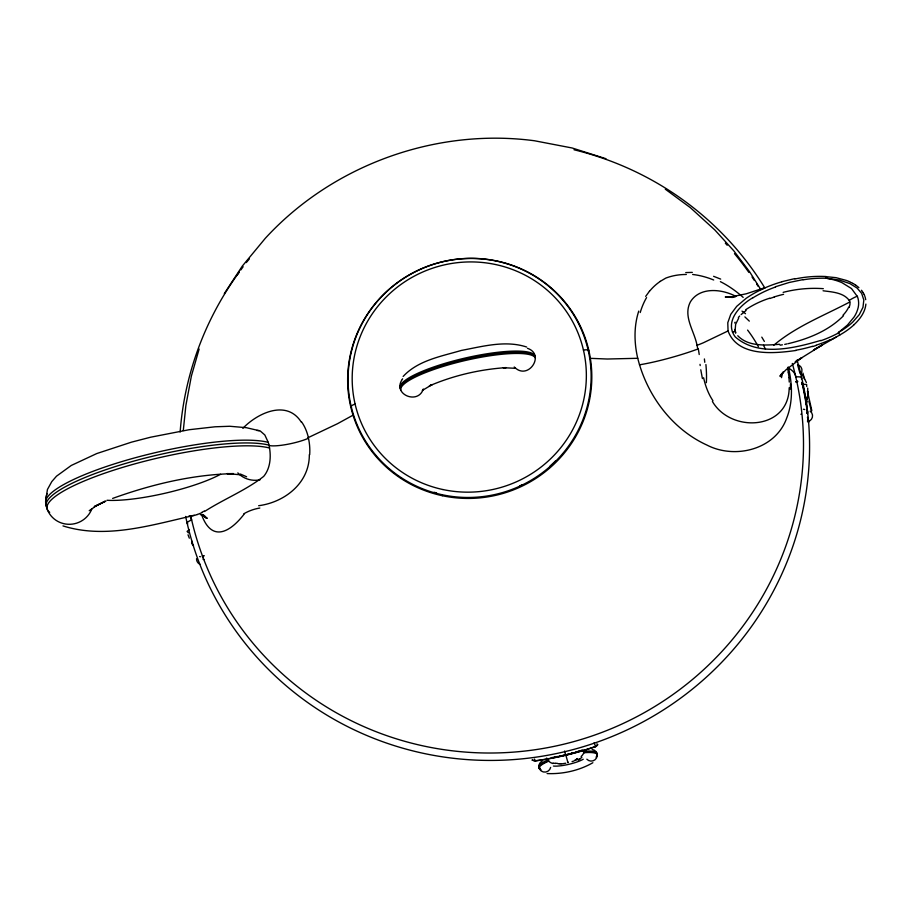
<?xml version="1.0" encoding="UTF-8"?>
<svg xmlns="http://www.w3.org/2000/svg" width="912" height="912" viewBox="0 0 912 912"><rect width="100%" height="100%" fill="white"/><g stroke="black" fill="none" stroke-linecap="round" stroke-linejoin="round"><path stroke-width="1.37" d="M807.975 397.769L807.69 388.079M808.055 393.004L808.078 391.67M789.188 387.737C788.823 430.27 730.957 433.325 712.397 401.462M309.328 454.632C309.578 482.961 284.761 502.284 258.643 505.715M865.887 304.095C865.157 312.212 859.97 319.12 854.225 324.547M183.301 430.487L185.877 405.498L191.383 376.052L199.135 349.034M596.174 745.594L595.855 746.495A2.383 2.371 31.8 0 0 597.371 744.671M45.737 500.642L47.435 489.493L51.779 481.627L56.51 476.178L71.273 465.462L96.752 453.56L131.465 442.16L150.674 437.201L189.103 429.723L215.072 426.793L229.744 426.269L246.388 427.694L260.182 430.931L264.822 434.967L268.253 442.366A16.028 5.518 81.3 0 1 269.553 448.043C271.092 457.699 270.18 468.586 263.705 476.383C245.761 490.439 223.736 499.115 204.516 511.507M781.504 377.648L782.621 372.655M638.753 311.072C634.159 325.185 634.102 340.484 637.009 354.939A60.5 30.86 69.8 0 0 637.727 358.188C646.87 395.113 671.962 429.13 706.948 445.079C735.038 459.625 775.542 449.536 786.691 418.106C793.007 402.249 792.368 384.488 788.561 368.106M565.748 755.318L564.574 751.055M849.152 307.458L849.893 304.802A7.25 6.692 -73.1 0 0 849.802 301.986A6.874 6.35 -72.8 0 0 849.243 300.436C843.418 292.456 832.006 292 823.069 290.768M423.259 389.025C418.346 404.757 393.026 394.862 401.668 380.281M781.436 374.011L780.273 376.576L783.385 372.028M806.721 386.54L806.63 384.442L801.887 384.271M734.684 322.985L735.106 322.175M595.775 746.609L595.81 746.575A314.412 307.766 -18.9 0 1 535.059 760.984A2.383 2.383 -41.2 0 1 532.745 759.97M401.964 379.768L402.614 378.788M738.663 318.174L735.642 324.307L735.14 330.133M802.001 383.006A314.412 307.766 -18.9 0 1 807.405 413.125L807.166 413.489M224.306 293.584L242.284 266.122L265.312 238.294C332.652 164.969 435.879 127.669 534.535 140.767L572.166 147.995L605.956 158.711M645.673 296.411L649.424 291.281M236.846 275.413L239.206 272.164M240.779 269.986L243.139 266.737M783.351 371.891L780.079 375.892L785.859 369.919L801.922 357.629L795.218 361.825L822.214 345.032L813.481 350.026L836.452 336.938M246.274 262.576L249.364 258.928M403.15 376.451C417.992 360.354 441.237 356.364 461.358 350.436C482.573 346.457 505.385 340.016 526.634 347.016M738.344 317.501L739.678 316.019M843.543 315.677C828.78 330.725 808.385 338.888 788.196 343.664M773.604 345.374C795.994 326.348 824.06 315.609 849.813 301.975M741.125 314.572L746.084 310.49M244.12 514.151C229.847 532.654 211.687 542.309 201.689 514.984M242.843 428.355C257.492 413.045 286.824 399.08 301.382 422.256M576.589 759.229L574.708 760.494L577.98 759.24M763.048 288.842A97.812 96.512 -23.6 0 0 745.982 298.452L736.714 306.352L730.763 314.321L727.787 322.723L728.05 330.942L703.414 342.752A118.195 24.054 -13.1 0 1 700.063 344.132L697.03 345.34L697.817 349.034A47.766 5.757 -15.7 0 1 639.472 364.8M89.216 510.72L95.84 506.103L105.199 501.212L94.267 506.593L105.895 501.155M422.302 390.45L432.14 384.602L429.347 385.89C453.606 375.448 479.792 369.394 506.137 367.627L503.207 367.707L515.303 368.3M660.265 281.363L665.771 278.114A149.477 88.156 62.5 0 1 686.337 274.478M752.924 297.688C740.077 305.018 723.991 321.731 735.209 336.881C758.362 357.185 794.124 348.27 820.8 340.404M352.237 415.621L337.508 423.704L307.937 437.749M592.868 762.717C579.2 770.606 562.807 774.254 547.086 773.558M561.142 763.766L559.273 764.017M833.044 338.671L829.578 340.29M189.4 529.53L187.097 531.411L188.442 532.916M202.065 512.647L197.391 514.493M775.462 286.756L789.097 282.503L803.062 279.608M112.632 498.419C151.381 484.466 192.181 474.593 233.495 473.624L227.111 473.624L240.893 474.81M769.808 298.509L774.345 296.993M764.666 287.736L746.29 293.789L729.167 297.301L735.129 296.981M572.052 761.623L574.001 760.973M816.206 345.431L812.581 346.56M573.089 752.867L571.55 753.312M781.835 281.717L794.854 278.593M62.974 525.905C106.1 539.494 151.996 524.856 194.427 515.36L195.157 515.166A72.96 47.549 -78.5 0 0 197.391 514.505M194.427 515.36L188.864 516.112M787.045 343.915L784.719 344.383M565.793 763.207L561.826 763.857M795.994 350.47C773.809 353.605 737.626 357.002 728.05 330.942M782.393 344.816L780.068 345.203M557.403 756.515L556.742 756.629M256.796 430.453L259.35 430.646M685.744 272.574L692.311 272.392M779.623 344.291C765.715 345.329 748.319 346.799 737.762 335.73M637.739 358.291L607.267 359.02L590.657 358.348M733.556 296.936L725.257 296.981L732.575 297.46M560.584 763.618L561.154 763.709M826.124 278.206L831.402 279.232M713.594 276.313L720.685 279.095M204.003 559.523L202.954 559.147M527.478 348.316C545.433 354.392 528.686 380.27 515.086 367.753M200.355 514.607L204.835 516.374L203.319 515.588M240.346 474.023L246.616 476.759M850.725 282.264L849.038 281.489A50.479 49.67 -14.7 0 0 846.29 280.406L836.008 277.658L825.987 276.655L825.827 278.16L839.211 280.018L849.916 283.598L857.098 288.067L861.669 293.39L863.824 300.037L862.969 307.344L859.321 314.583L852.515 322.346A74.59 73.017 -18.9 0 1 838.402 332.447M735.95 296.423C722.201 288.979 699.766 286.471 690.361 301.929C682.792 316.544 694.442 331.022 697.03 345.34M851.398 282.595L852.56 283.199M853.062 283.472L855.616 285.057M855.935 285.262L858.887 287.611M201.871 514.607L207.218 518.392L203.034 514.585L205.759 517.891L204.391 516.01M665.304 189.183L690.373 207.674L714.803 229.927L733.75 250.766L749.767 271.993L760.859 289.685M514.87 367.57L514.22 366.989M744.887 316.897L749.311 321.127M861.418 290.244L862.239 291.316M862.353 291.475L862.889 292.273M802.674 374.98L806.402 382.527M761.794 337.132L764.37 341.43M863.197 292.763L863.949 294.131M595.65 746.529L595.604 746.449A314.811 308.165 -18.9 0 1 535.025 760.813L534.671 760.152M864.131 294.485L864.736 295.91M594.077 742.881L595.604 746.426M192.455 542.982L192.124 542.218M833.009 338.614A102.429 97.504 -18.8 0 0 839.781 335.012L838.459 332.538L847.465 325.037L854.031 317.091A32.957 32.262 -18.9 0 0 856.71 312.109L857.588 309.692A20.429 19.996 -18.9 0 0 857.314 296.183M188.02 534.785L189.32 538.171M191.942 541.728L191.702 540.907M865.055 296.81L865.727 299.649M811.498 411.403L808.876 401.177M802.948 373.111L804.555 379.358M559.843 756.139A18.958 2.576 -13.5 0 0 565.782 754.874L567.971 762.763L567.994 762.044M807.439 391.248L811.805 410.56M400.448 388.74L400.471 388.808A69.255 14.09 -13.1 0 1 463.33 359.693A69.255 14.09 -13.1 0 1 535.207 356.911M702.411 378.571L700.781 369.793M735.403 331.489L734.981 329.426L735.254 330.771M788.276 372.347L788.595 374.456M700.199 365.575L700.04 364.344M788.96 377.488L789.268 382.094M400.801 389.971A69.198 14.079 -13.1 0 1 463.604 360.89A69.198 14.079 -13.1 0 1 535.424 358.097M588.229 350.858A4.777 0.969 -13.1 0 0 588.092 349.9A11.936 2.428 -13.1 0 0 583.429 350.014M351.565 406.889A4.777 0.969 -13.1 0 1 351.074 406.022A11.936 2.428 -13.1 0 1 355.11 404.073M555.511 460.902A120.338 117.796 -18.9 0 1 550.061 466.066M522.029 484.853A120.338 117.796 -18.9 0 1 519.76 485.936M436.54 492.947A120.338 117.796 -18.9 0 1 434.135 492.263M584.535 751.967A29.857 6.076 -13.1 0 1 596.836 755.307M540.132 768.725A29.857 6.076 -13.1 0 1 548.477 760.505M592.15 749.459A5.974 5.848 -18.9 0 1 596.528 757.975A5.974 5.848 -18.9 0 1 586.838 759.206M584.375 751.34A6.544 4.127 -57.5 0 1 584.273 752.024M584.364 751.99A6.578 4.651 -51 0 1 584.182 752.708M584.615 751.249A29.811 6.065 -13.1 0 1 596.619 754.612M540.018 768.007A29.811 6.065 -13.1 0 1 548.101 759.901M583.509 750.428A6.612 2.405 -80.5 0 1 583.543 752.012M583.862 752.639A7.969 6.11 -45.5 0 1 581.126 756.481M584.364 752.708A29.811 6.065 -13.1 0 1 596.003 757.12M541.021 769.705A29.811 6.065 -13.1 0 1 548.944 761.098M582.472 750.006A19.106 1.482 -13.4 0 1 551.327 757.667M571.687 753.335A18.958 2.576 -13.5 0 1 565.782 754.885M581.867 757.348A11.833 9.77 -37.7 0 1 579.827 758.818M579.952 759.126A12.654 8.402 -36.6 0 1 578.174 760.095M577.148 758.704A26.209 16.393 60 0 1 576.806 759.012M577.729 758.533A21.204 13.235 60.8 0 1 577.25 758.887M548.317 760.551A6.578 5.062 17.7 0 0 548.785 761.167A7.969 6.783 7.4 0 0 553.003 763.526M548.237 760.562A6.544 4.663 23.7 0 1 547.884 759.924M546.858 759.73A6.612 4.184 31.4 0 1 546.744 758.032M558.874 763.652A8.242 2.234 1.8 0 1 557.859 763.686M557.494 763.355A12.768 7.057 6.6 0 1 555.727 763.264M555.727 763.458A11.822 8.801 8.6 0 1 553.174 763.013M800.006 373.464A7.969 7.239 56.6 0 1 800.246 373.715M801.511 374.091A11.833 11.069 72.6 0 1 802.218 375.094M802.697 375.277A12.654 10.454 65 0 1 803.027 375.858M807.245 396.583A8.242 3.055 -81.6 0 1 807.268 397.165M806.995 397.507A12.768 7.741 -70.6 0 1 806.892 399.205M807.109 399.103A11.822 9.086 -60.9 0 1 806.584 401.576M807.086 401.656A7.969 6.874 -53.3 0 1 805.809 404.472M579.234 751.021A19.129 2.223 -13.9 0 1 575.632 752.263M581.879 750.405A19.095 1.892 -14.6 0 1 581.639 750.508M797.669 365.142A314.811 308.165 -18.9 0 1 799.733 372.495M802.207 382.367A314.811 308.165 -18.9 0 1 807.599 412.418A10.123 3.842 -7.4 0 0 807.565 411.608M597.919 744.728A8.242 0.832 61.3 0 1 596.961 743.816M534.991 760.334A10.123 1.448 83.9 0 1 534.523 759.092M532.722 759.628A8.242 1.151 -87.8 0 1 531.992 760.038M807.405 413.125A2.383 2.212 32.6 0 1 807.428 413.592M806.641 412.748A9.964 2.166 -12.7 0 1 807.599 413.068M803.392 409.237A10.123 3.842 -7.4 0 1 804.76 409.545M800.861 414.242A8.96 2.109 -0.9 0 1 801.317 414.276M556.16 756.88A19.106 2.223 -13 0 1 554.348 757.142M802.127 382.219A10.157 2.063 -13.1 0 1 802.15 382.778M795.777 381.957A10.157 2.063 -13.1 0 1 797.795 381.729M193.492 545.672A11.833 10.192 25.1 0 1 192.865 544.646M192.512 544.681A12.654 9.268 36.6 0 1 191.714 543.039M200.446 556.742A9.964 1.778 -1 0 1 199.614 556.559M203.707 556.081A8.242 1.14 -29.8 0 1 204.299 555.693M795.766 376.895A14.33 2.918 -13.1 0 1 801.329 378.833M797.624 381.056A14.33 2.918 -13.1 0 1 795.959 381.729M797.02 360.08A315.826 309.157 -18.9 0 1 570.011 750.394A315.826 309.157 -18.9 0 1 185.66 516.431M180.143 432.049A315.826 309.157 -18.9 0 1 239.263 272.061M574.024 149.762A315.826 309.157 -18.9 0 1 764.906 288.067M187.769 523.876A14.33 2.918 -13.1 0 1 191.645 519.92A207.879 42.305 -13.1 0 1 190.46 515.998M792.311 363.455A310.468 303.913 -18.9 0 1 567.31 743.326A310.468 303.913 -18.9 0 1 190.733 515.861M725.336 243.185A310.468 303.913 -18.9 0 1 727.206 245.248M734.491 253.673A310.468 303.913 -18.9 0 1 748.877 272.426M752.047 276.997A310.468 303.913 -18.9 0 1 754.361 280.451M756.629 283.951A310.468 303.913 -18.9 0 1 758.111 286.3M795.823 376.884A213.1 43.366 -13.1 0 0 788.515 368.117A47.549 16.781 72.4 0 0 788.219 366.92M803.096 279.813A119.404 118.378 -33.7 0 1 825.816 278.228M794.933 278.992A118.674 117.614 -24 0 1 826.181 276.541M838.641 332.88A116.531 111.538 -22.4 0 1 820.903 340.7M854.27 324.592A74.716 72.698 -14.7 0 1 839.758 334.978M732.427 331.888A11.936 2.44 -20.9 0 1 735.596 333.222M752.981 297.779A117.614 116.223 -31.9 0 1 775.553 286.995M763.002 288.728A135.158 133.676 -23 0 1 781.858 281.797M829.487 340.085A129.424 123.804 -18.4 0 1 816.137 345.203M812.501 346.309A144.723 139.183 -18.3 0 1 795.959 350.208M849.243 300.436A11.936 2.44 -22.9 0 1 857.166 296.24L851.489 288.545L841.844 282.595A60.283 59.006 -18.9 0 0 831.391 279.254M745.617 309.784A92.91 91.861 -51.6 0 1 769.705 298.201M774.311 296.879A139.673 136.025 -42.5 0 1 783.59 294.314M783.146 292.364A123.04 117.42 -34.7 0 1 823.319 288.671M763.492 345.306A68.332 23.746 75.5 0 1 765.476 349.25M747.589 330.087A123.986 55.233 80.5 0 1 758.362 346.674M741.992 311.117A155.69 81.214 87.7 0 1 745.503 313.705M848.65 307.207A28.409 27.394 -71.7 0 1 843.041 315.142M698.261 348.829A29.332 7.125 80 0 1 699.219 354.529M705.911 364.549A45.851 9.109 80.1 0 1 706.344 382.698M704.771 362.292A74.225 15.185 87.2 0 1 704.395 358.952M712.945 400.744A82.604 54.902 -72.5 0 1 703.608 377.75M790.487 383.576A55.096 19.688 69.1 0 1 790.202 389.207M788.686 374.547A34.964 10.34 72.9 0 1 789.051 377.591M787.512 367.969A29.002 8.174 73.4 0 1 788.367 372.438M308.085 438.41A23.883 4.469 -12.4 0 1 269.074 445.501L268.994 445.147A119.415 24.293 -13.1 0 0 130.302 462.076A119.415 24.293 -13.1 0 0 47.276 508.041M308.461 438.227A35.169 20.737 85.1 0 1 309.692 454.757M301.564 421.868A35.18 20.702 86.3 0 1 308.359 437.452M46.797 505.18A119.233 24.259 -13.1 0 1 129.789 459.26A119.233 24.259 -13.1 0 1 268.253 442.366M91.952 508.634A23.883 23.381 -18.9 0 1 61.606 523.055A23.883 23.381 -18.9 0 1 47.048 493.54M220.59 474.274A71.649 14.581 -13.1 0 1 107 500.278M640.224 312.531A120.008 68.423 65.1 0 1 646.574 297.574M649.458 291.327A139.433 82.24 61.1 0 1 660.277 281.386M692.653 274.478A156.123 94.187 70.6 0 1 713.697 279.995M720.389 281.648A155.291 98.861 79.8 0 1 743.177 297.392M400.254 387.611A69.198 14.079 -13.1 0 1 463.057 358.53A69.198 14.079 -13.1 0 1 534.865 355.737M49.704 512.327A119.233 24.259 -13.1 0 1 126.882 466.123A119.233 24.259 -13.1 0 1 269.564 448.02M243.857 513.787A118.674 70.965 52.7 0 1 259.806 508.03M260.137 479.78A23.883 23.381 -18.9 0 1 237.838 472.872M204.425 511.016A138.51 93.115 -83.8 0 1 201.997 512.191M202.35 555.944A29.857 0.604 76.7 0 1 202.669 557.449M203.057 555.739A29.811 0.604 76.7 0 1 203.387 557.243M810.164 411.187A5.974 5.848 -18.9 0 1 807.451 421.72M807.941 421.629A29.857 0.604 76.7 0 1 807.53 420.307M550.643 767.391A5.974 5.848 -18.9 0 1 541.147 770.925A5.974 5.848 -18.9 0 1 542.23 761.018M583.235 759.229A17.909 3.648 -13.1 0 1 553.436 766.057M808.864 421.173A29.811 0.604 76.7 0 1 807.451 417.24M797.567 364.697A5.974 5.848 -18.9 0 1 801.089 373.407M200.161 564.38A5.974 5.848 -18.9 0 1 196.559 558.725M442.297 495.706A122.356 119.768 -18.9 0 0 586.473 341.761A122.356 119.768 -18.9 0 0 380.418 297.7A122.356 119.768 -18.9 0 0 442.297 495.706M442.274 494.76A121.809 119.244 -18.9 0 0 585.812 341.498A121.809 119.244 -18.9 0 0 380.669 297.631A121.809 119.244 -18.9 0 0 442.274 494.76M442.958 489.55A117.34 114.855 -18.9 0 0 581.229 341.92A117.34 114.855 -18.9 0 0 383.621 299.66A117.34 114.855 -18.9 0 0 442.958 489.55"/></g></svg>
